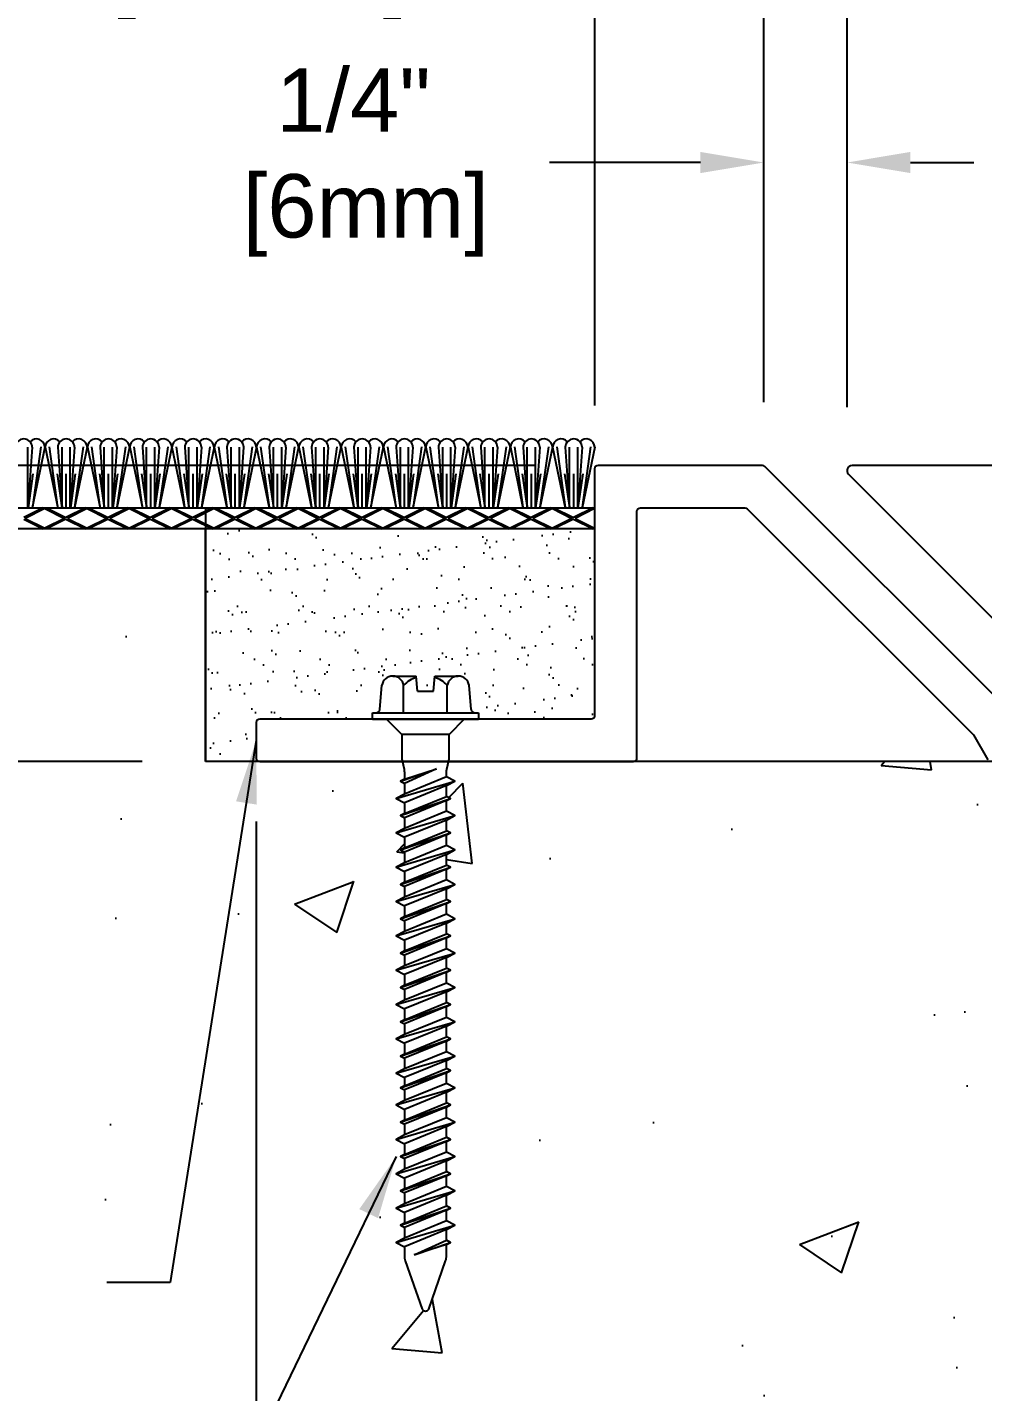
# Model space of a CAD drawing. Header units: inches. Extents: x -4.4 to 49.4, y -1.4 to 9.7.
# Drawn here: x -1.423 to 1.401, y 1.754 to 5.788 of the extents above; entities that cross this region are included whole.
import ezdxf

# ---------------------------------------------------------------- set-up
doc = ezdxf.new("R2010")
doc.units = ezdxf.units.IN
doc.header["$MEASUREMENT"] = 0
for name, color, linetype in [('Anchors', 4, 'Continuous'), ('Conditions', 1, 'Continuous'), ('Dimensions', 3, 'Continuous'), ('Metals', 7, 'Continuous'), ('Text', 2, 'Continuous')]:
    doc.layers.add(name, color=color, linetype=linetype)
doc.styles.add('ARIAL', font='arial.ttf')
doc.dimstyles.new('Arial', dxfattribs={"dimscale": 1.5, "dimtxt": 0.125, "dimasz": 0.125, "dimexe": 0.125, "dimexo": 0.125, "dimgap": 0.125, "dimtad": 0, "dimtih": 1, "dimtoh": 1, "dimdec": 4, "dimzin": 0, "dimdsep": 46, "dimlunit": 4, "dimtxsty": 'ARIAL', "dimcen": 0.125, "dimadec": 0, "dimazin": 0, "dimtfac": 1, "dimtdec": 4, "dimtofl": 0, "dimtmove": 0, "dimatfit": 3, "dimfxl": 0, "dimfrac": 2, "dimtolj": 1, "dimtzin": 0, "dimarcsym": 0})

# ---------------------------------------------------------------- blocks, each defined once
blk = doc.blocks.new('*D11')
at = {"layer": 'Defpoints', "color": 0}
for p in [(0.7542, 6.0911), (0.2542, 4.4823), (0.7542, 4.4923)]:
    blk.add_point(p, dxfattribs=at)
at = {"layer": 'Dimensions', "color": 0, "lineweight": -2}
for p, q in [((0.2542, 4.6698), (0.2542, 6.2786)), ((0.7542, 4.6798), (0.7542, 6.2786)), ((0.0667, 6.0911), (-0.1208, 6.0911)), ((0.9417, 6.0911), (1.1292, 6.0911))]:
    blk.add_line(p, q, dxfattribs=at)
at = {"layer": 'Dimensions', "color": 0}
for points in [[(0.0667, 6.1223), (0.0667, 6.0598), (0.2542, 6.0911)], [(0.9417, 6.1223), (0.9417, 6.0598), (0.7542, 6.0911)]]:
    blk.add_solid(points, dxfattribs=at)
at = {"layer": 'Dimensions', "color": 0, "insert": (-0.7729, 6.0911), "char_height": 0.1875, "attachment_point": 5, "style": 'ARIAL'}
blk.add_mtext('\\A1;1/2"\\P [13mm]', dxfattribs=at)
blk = doc.blocks.new('*D14')
at = {"layer": 'Defpoints', "color": 0}
for p in [(16.8539, 7.9145), (0.2542, 4.4823), (16.8539, 4.4773)]:
    blk.add_point(p, dxfattribs=at)
at = {"layer": 'Dimensions', "color": 0, "lineweight": -2}
for p, q in [((0.2542, 4.6698), (0.2542, 8.102)), ((16.8539, 4.6648), (16.8539, 8.102)), ((0.4417, 7.9145), (7.8816, 7.9145)), ((16.6664, 7.9145), (9.3313, 7.9145))]:
    blk.add_line(p, q, dxfattribs=at)
at = {"layer": 'Dimensions', "color": 0}
for points in [[(0.4417, 7.9457), (0.4417, 7.8832), (0.2542, 7.9145)], [(16.6664, 7.9457), (16.6664, 7.8832), (16.8539, 7.9145)]]:
    blk.add_solid(points, dxfattribs=at)
at = {"layer": 'Dimensions', "color": 0, "insert": (8.6064, 7.9145), "char_height": 0.1875, "attachment_point": 5, "style": 'ARIAL'}
blk.add_mtext('\\A1;1\'-4 5/8"\\P [422mm]', dxfattribs=at)
blk = doc.blocks.new('TH316134')
for p, q in [((-0.0967, 0.1275), (-0.0272, 0.1275)), ((-0.0232, 0.0825), (-0.0272, 0.1275)), ((0.0233, 0.0825), (0.0272, 0.1275)), ((0.0272, 0.1275), (0.0967, 0.1275)), ((-0.1352, 0.029), (-0.129, 0.1001)), ((-0.0645, 0.0188), (-0.0645, 0.1001)), ((-0.0232, 0.0825), (0.0233, 0.0825)), ((0.0645, 0.0188), (0.0645, 0.1001)), ((0.1352, 0.029), (0.129, 0.1001)), ((-0.1568, 0.0188), (0.1568, 0.0188)), ((-0.1568, 0), (-0.1568, 0.0188)), ((-0.1568, 0), (0.1568, 0)), ((-0.1148, 0), (-0.0697, -0.045)), ((0.1148, 0), (0.0698, -0.045)), ((0.1568, 0.0188), (0.1568, 0)), ((-0.0737, -0.1836), (0.0321, -0.1471)), ((0.0321, -0.1471), (-0.0623, -0.1898)), ((-0.0623, -0.1774), (0.0321, -0.1471)), ((-0.0862, -0.2344), (0.0863, -0.1836)), ((0.0623, -0.1707), (-0.0623, -0.2215)), ((0.0623, -0.1965), (-0.0623, -0.2473)), ((-0.0737, -0.2852), (0.0737, -0.2344)), ((-0.0623, -0.279), (0.0623, -0.2282)), ((0.0623, -0.2405), (-0.0623, -0.2913)), ((0.0623, -0.2722), (-0.0623, -0.323)), ((-0.0862, -0.3359), (0.0863, -0.2852)), ((0.0623, -0.2981), (-0.0623, -0.3489)), ((-0.0737, -0.3867), (0.0737, -0.3359)), ((-0.0623, -0.3806), (0.0623, -0.3298)), ((0.0623, -0.3421), (-0.0623, -0.3929)), ((-0.0862, -0.4375), (0.0863, -0.3867)), ((0.0623, -0.3738), (-0.0623, -0.4246)), ((0.0623, -0.3996), (-0.0623, -0.4504)), ((-0.0737, -0.4883), (0.0737, -0.4375)), ((-0.0623, -0.4821), (0.0623, -0.4313)), ((0.0623, -0.4437), (-0.0623, -0.4944)), ((0.0623, -0.4754), (-0.0623, -0.5261)), ((-0.0862, -0.5391), (0.0863, -0.4883)), ((0.0623, -0.5012), (-0.0623, -0.552)), ((-0.0737, -0.5898), (0.0737, -0.5391)), ((-0.0623, -0.5837), (0.0623, -0.5329)), ((0.0623, -0.5452), (-0.0623, -0.596)), ((-0.0862, -0.6406), (0.0863, -0.5898)), ((0.0623, -0.5769), (-0.0623, -0.6277)), ((0.0623, -0.6028), (-0.0623, -0.6535)), ((-0.0737, -0.6914), (0.0737, -0.6406)), ((-0.0623, -0.6852), (0.0623, -0.6345)), ((0.0623, -0.6468), (-0.0623, -0.6976)), ((0.0623, -0.6785), (-0.0623, -0.7293)), ((-0.0862, -0.7422), (0.0863, -0.6914)), ((0.0623, -0.7043), (-0.0623, -0.7551)), ((-0.0737, -0.793), (0.0737, -0.7422)), ((-0.0623, -0.7868), (0.0623, -0.736)), ((0.0623, -0.7484), (-0.0623, -0.7991)), ((-0.0862, -0.8437), (0.0863, -0.793)), ((0.0623, -0.78), (-0.0623, -0.8308)), ((0.0623, -0.8059), (-0.0623, -0.8567)), ((-0.0737, -0.8945), (0.0737, -0.8437)), ((-0.0623, -0.8884), (0.0623, -0.8376)), ((0.0623, -0.8499), (-0.0623, -0.9007)), ((0.0623, -0.8816), (-0.0623, -0.9324)), ((-0.0862, -0.9453), (0.0863, -0.8945)), ((0.0623, -0.9075), (-0.0623, -0.9582)), ((-0.0737, -0.9961), (0.0737, -0.9453)), ((-0.0623, -0.9899), (0.0623, -0.9391)), ((0.0623, -0.9515), (-0.0623, -1.0023)), ((-0.0862, -1.0469), (0.0863, -0.9961)), ((0.0623, -0.9832), (-0.0623, -1.034)), ((-0.0737, -1.0898), (0.0737, -1.0391)), ((0.0623, -1.009), (-0.0623, -1.0598)), ((-0.0623, -1.0837), (0.0623, -1.0329)), ((0.0623, -1.0452), (-0.0623, -1.096)), ((0.0623, -1.0769), (-0.0623, -1.1277)), ((-0.0862, -1.1406), (0.0863, -1.0898)), ((0.0623, -1.1028), (-0.0623, -1.1535)), ((-0.0737, -1.1914), (0.0737, -1.1406)), ((-0.0623, -1.1852), (0.0623, -1.1345)), ((0.0623, -1.1468), (-0.0623, -1.1976)), ((-0.0862, -1.2422), (0.0863, -1.1914)), ((0.0623, -1.1785), (-0.0623, -1.2293)), ((0.0623, -1.2043), (-0.0623, -1.2551)), ((-0.0737, -1.293), (0.0737, -1.2422)), ((-0.0623, -1.2868), (0.0623, -1.236)), ((0.0623, -1.2484), (-0.0623, -1.2991)), ((0.0623, -1.28), (-0.0623, -1.3308)), ((-0.0862, -1.3437), (0.0863, -1.293)), ((0.0623, -1.3059), (-0.0623, -1.3567)), ((-0.0737, -1.3945), (0.0737, -1.3437)), ((-0.0623, -1.3884), (0.0623, -1.3376)), ((0.0623, -1.3499), (-0.0623, -1.4007)), ((-0.0862, -1.4453), (0.0863, -1.3945)), ((0.0623, -1.3816), (-0.0623, -1.4324)), ((0.0623, -1.4075), (-0.0623, -1.4582)), ((-0.0737, -1.4961), (0.0737, -1.4453)), ((-0.0623, -1.4899), (0.0623, -1.4391)), ((0.0623, -1.4515), (-0.0623, -1.5023)), ((0.0623, -1.4832), (-0.0623, -1.534)), ((-0.0862, -1.5469), (0.0863, -1.4961)), ((0.0623, -1.509), (-0.0623, -1.5598)), ((-0.0335, -1.5838), (0.0623, -1.5407)), ((-0.0335, -1.5838), (0.0737, -1.5469)), ((0.0623, -1.553), (-0.0335, -1.5838))]:
    blk.add_line(p, q)
blk.add_lwpolyline([(0.0698, -0.045), (-0.0697, -0.045), (-0.0697, -0.1121, 0.052126), (-0.0687, -0.1217), (-0.0633, -0.1477, -0.052126), (-0.0623, -0.1573), (-0.0623, -0.1774), (-0.0737, -0.1836), (-0.0623, -0.1898), (-0.0623, -0.2215), (-0.0862, -0.2344), (-0.0623, -0.2473), (-0.0623, -0.279), (-0.0737, -0.2852), (-0.0623, -0.2913), (-0.0623, -0.323), (-0.0862, -0.3359), (-0.0623, -0.3489), (-0.0623, -0.3806), (-0.0737, -0.3867), (-0.0623, -0.3929), (-0.0623, -0.4246), (-0.0862, -0.4375), (-0.0623, -0.4504), (-0.0623, -0.4821), (-0.0737, -0.4883), (-0.0623, -0.4944), (-0.0623, -0.5261), (-0.0862, -0.5391), (-0.0623, -0.552), (-0.0623, -0.5837), (-0.0737, -0.5898), (-0.0623, -0.596), (-0.0623, -0.6277), (-0.0862, -0.6406), (-0.0623, -0.6535), (-0.0623, -0.6852), (-0.0737, -0.6914), (-0.0623, -0.6976), (-0.0623, -0.7293), (-0.0862, -0.7422), (-0.0623, -0.7551), (-0.0623, -0.7868), (-0.0737, -0.793), (-0.0623, -0.7991), (-0.0623, -0.8308), (-0.0862, -0.8437), (-0.0623, -0.8567), (-0.0623, -0.8884), (-0.0737, -0.8945), (-0.0623, -0.9007), (-0.0623, -0.9324), (-0.0862, -0.9453), (-0.0623, -0.9582), (-0.0623, -0.9899), (-0.0737, -0.9961), (-0.0623, -1.0023), (-0.0623, -1.034), (-0.0862, -1.0469), (-0.0623, -1.0598), (-0.0623, -1.0837), (-0.0737, -1.0898), (-0.0623, -1.096), (-0.0623, -1.1277), (-0.0862, -1.1406), (-0.0623, -1.1535), (-0.0623, -1.1852), (-0.0737, -1.1914), (-0.0623, -1.1976), (-0.0623, -1.2293), (-0.0862, -1.2422), (-0.0623, -1.2551), (-0.0623, -1.2868), (-0.0737, -1.293), (-0.0623, -1.2991), (-0.0623, -1.3308), (-0.0862, -1.3437), (-0.0623, -1.3567), (-0.0623, -1.3884), (-0.0737, -1.3945), (-0.0623, -1.4007), (-0.0623, -1.4324), (-0.0862, -1.4453), (-0.0623, -1.4582), (-0.0623, -1.4899), (-0.0737, -1.4961), (-0.0623, -1.5023), (-0.0623, -1.534), (-0.0862, -1.5469), (-0.0623, -1.5598), (-0.0623, -1.5857, 0.084437), (-0.0596, -1.601), (-0.0096, -1.7438, 0.648167), (0.0096, -1.7438), (0.0596, -1.601, 0.084437), (0.0623, -1.5857), (0.0623, -1.553), (0.0737, -1.5469), (0.0623, -1.5407), (0.0623, -1.509), (0.0863, -1.4961), (0.0623, -1.4832), (0.0623, -1.4515), (0.0737, -1.4453), (0.0623, -1.4391), (0.0623, -1.4075), (0.0863, -1.3945), (0.0623, -1.3816), (0.0623, -1.3499), (0.0737, -1.3437), (0.0623, -1.3376), (0.0623, -1.3059), (0.0863, -1.293), (0.0623, -1.28), (0.0623, -1.2484), (0.0737, -1.2422), (0.0623, -1.236), (0.0623, -1.2043), (0.0863, -1.1914), (0.0623, -1.1785), (0.0623, -1.1468), (0.0737, -1.1406), (0.0623, -1.1345), (0.0623, -1.1028), (0.0863, -1.0898), (0.0623, -1.0769), (0.0623, -1.0452), (0.0737, -1.0391), (0.0623, -1.0329), (0.0623, -1.009), (0.0863, -0.9961), (0.0623, -0.9832), (0.0623, -0.9515), (0.0737, -0.9453), (0.0623, -0.9391), (0.0623, -0.9075), (0.0863, -0.8945), (0.0623, -0.8816), (0.0623, -0.8499), (0.0737, -0.8437), (0.0623, -0.8376), (0.0623, -0.8059), (0.0863, -0.793), (0.0623, -0.78), (0.0623, -0.7484), (0.0737, -0.7422), (0.0623, -0.736), (0.0623, -0.7043), (0.0863, -0.6914), (0.0623, -0.6785), (0.0623, -0.6468), (0.0737, -0.6406), (0.0623, -0.6345), (0.0623, -0.6028), (0.0863, -0.5898), (0.0623, -0.5769), (0.0623, -0.5452), (0.0737, -0.5391), (0.0623, -0.5329), (0.0623, -0.5012), (0.0863, -0.4883), (0.0623, -0.4754), (0.0623, -0.4437), (0.0737, -0.4375), (0.0623, -0.4313), (0.0623, -0.3996), (0.0863, -0.3867), (0.0623, -0.3738), (0.0623, -0.3421), (0.0737, -0.3359), (0.0623, -0.3298), (0.0623, -0.2981), (0.0863, -0.2852), (0.0623, -0.2722), (0.0623, -0.2405), (0.0737, -0.2344), (0.0623, -0.2282), (0.0623, -0.1965), (0.0863, -0.1836), (0.0623, -0.1707), (0.0623, -0.1573, -0.052126), (0.0633, -0.1477), (0.0687, -0.1217, 0.052126), (0.0698, -0.1121)], format="xyb", close=True)
for centre, radius, start, end in [((-0.0967, 0.0948), 0.0327, 9.285, 170.715), ((0, 0.0379), 0.0896, 107.4215, 136.0407), ((0, 0.0379), 0.0896, 43.9593, 72.5785), ((0.0967, 0.0948), 0.0327, 9.285, 170.715), ((-0.1464, 0.03), 0.0112, 270, 355), ((0.1464, 0.03), 0.0112, 185, 270)]:
    blk.add_arc(centre, radius, start, end)
blk = doc.blocks.new('NB703')
at = {"linetype": 'Continuous', "flags": 128}
blk.add_lwpolyline([(1.6553, 0.1572), (0.9404, 0.8721, 0.198912), (0.9334, 0.875), (0.4475, 0.875, 0.414214), (0.4375, 0.865), (0.4375, 0.135, -0.414214), (0.4275, 0.125), (-0.5525, 0.125, 0.414214), (-0.5625, 0.115), (-0.5625, 0.01, 0.414214), (-0.5525, 0), (0.5525, 0, 0.414214), (0.5625, 0.01), (0.5625, 0.74, -0.414214), (0.5725, 0.75), (0.8816, 0.75, -0.198912), (0.8887, 0.7471), (1.5553, 0.0804, -0.065543), (1.5569, 0.0784), (1.5992, 0.005, 0.267949)], format="xyb", dxfattribs=at)
blk = doc.blocks.new('*D15')
at = {"layer": 'Defpoints', "color": 0}
for p in [(1.0001, 5.388), (0.7542, 4.4923), (1.0001, 4.4773)]:
    blk.add_point(p, dxfattribs=at)
at = {"layer": 'Dimensions', "color": 0, "lineweight": -2}
for p, q in [((0.7542, 4.6798), (0.7542, 5.5755)), ((1.0001, 4.6648), (1.0001, 5.5755)), ((0.5667, 5.388), (0.1205, 5.388)), ((1.1876, 5.388), (1.3751, 5.388))]:
    blk.add_line(p, q, dxfattribs=at)
at = {"layer": 'Dimensions', "color": 0}
for points in [[(0.5667, 5.4193), (0.5667, 5.3568), (0.7542, 5.388)], [(1.1876, 5.4193), (1.1876, 5.3568), (1.0001, 5.388)]]:
    blk.add_solid(points, dxfattribs=at)
at = {"layer": 'Dimensions', "color": 0, "insert": (-0.4587, 5.388), "char_height": 0.1875, "attachment_point": 5, "style": 'ARIAL'}
blk.add_mtext('\\A1;1/4"\\P [6mm]', dxfattribs=at)
blk = doc.blocks.new('*D16')
at = {"layer": 'Defpoints', "color": 0}
for p in [(-0.7458, 3.6273), (6.8539, 0), (6.8539, -0.9653)]:
    blk.add_point(p, dxfattribs=at)
at = {"layer": 'Dimensions', "color": 0, "lineweight": -2}
for p, q in [((-0.7458, 3.4398), (-0.7458, -1.1528)), ((6.8539, -0.1875), (6.8539, -1.1528)), ((-0.5583, -0.9653), (2.3292, -0.9653)), ((6.6664, -0.9653), (3.7789, -0.9653))]:
    blk.add_line(p, q, dxfattribs=at)
at = {"layer": 'Dimensions', "color": 0}
for points in [[(-0.5583, -0.9341), (-0.5583, -0.9966), (-0.7458, -0.9653)], [(6.6664, -0.9341), (6.6664, -0.9966), (6.8539, -0.9653)]]:
    blk.add_solid(points, dxfattribs=at)
at = {"layer": 'Dimensions', "color": 0, "insert": (3.054, -0.9653), "char_height": 0.1875, "attachment_point": 5, "style": 'ARIAL'}
blk.add_mtext('\\A1;7 5/8"\\P [193mm]', dxfattribs=at)
blk = doc.blocks.new('*D17')
at = {"layer": 'Defpoints', "color": 0}
for p in [(1.0001, 6.5116), (1.0001, 4.4773), (1.8539, 4.4773)]:
    blk.add_point(p, dxfattribs=at)
at = {"layer": 'Dimensions', "color": 0, "lineweight": -2}
for p, q in [((1.0001, 4.6648), (1.0001, 6.6991)), ((1.8539, 4.6648), (1.8539, 6.6991)), ((1.1876, 6.5116), (1.6664, 6.5116)), ((1.8539, 6.5116), (2.1938, 6.5116))]:
    blk.add_line(p, q, dxfattribs=at)
at = {"layer": 'Dimensions', "color": 0}
for points in [[(1.1876, 6.5428), (1.1876, 6.4803), (1.0001, 6.5116)], [(1.6664, 6.5428), (1.6664, 6.4803), (1.8539, 6.5116)]]:
    blk.add_solid(points, dxfattribs=at)
at = {"layer": 'Dimensions', "color": 0, "insert": (2.8458, 6.5116), "char_height": 0.1875, "attachment_point": 5, "style": 'ARIAL'}
blk.add_mtext('\\A1;7/8"\\P [22mm]', dxfattribs=at)
blk = doc.blocks.new('*D18')
at = {"layer": 'Defpoints', "color": 0}
for p in [(1.0001, 6.9999), (1.0001, 4.4773), (16.8539, 4.4773)]:
    blk.add_point(p, dxfattribs=at)
at = {"layer": 'Dimensions', "color": 0, "lineweight": -2}
for p, q in [((1.0001, 4.6648), (1.0001, 7.1874)), ((16.8539, 4.6648), (16.8539, 7.1874)), ((1.1876, 6.9999), (8.1631, 6.9999)), ((16.6664, 6.9999), (9.6128, 6.9999))]:
    blk.add_line(p, q, dxfattribs=at)
at = {"layer": 'Dimensions', "color": 0}
for points in [[(1.1876, 7.0311), (1.1876, 6.9686), (1.0001, 6.9999)], [(16.6664, 7.0311), (16.6664, 6.9686), (16.8539, 6.9999)]]:
    blk.add_solid(points, dxfattribs=at)
at = {"layer": 'Dimensions', "color": 0, "insert": (8.8879, 6.9999), "char_height": 0.1875, "attachment_point": 5, "style": 'ARIAL'}
blk.add_mtext('\\A1;1\'-3 7/8"\\P [403mm]', dxfattribs=at)
blk = doc.blocks.new('NBT123')
blk.add_lwpolyline([(-0.985, 0.61, 0.414214), (-1, 0.625), (-1.8238, 0.625, 0.668179), (-1.8344, 0.5994), (-1.1144, -0.1206, 0.198912), (-1.1038, -0.125), (0, -0.125, 0.414214), (0.015, -0.11), (0.015, -0.015, 0.414214), (0, 0), (-0.97, 0, -0.414214), (-0.985, 0.015)], format="xyb", close=True)
blk = doc.blocks.new('*D36')
at = {"layer": 'Defpoints', "color": 0}
for p in [(-3.0661, 4.4923), (0.2642, 4.4923), (-0.8958, 3.6173)]:
    blk.add_point(p, dxfattribs=at)
at = {"layer": 'Dimensions', "color": 0, "lineweight": -2}
for p, q in [((0.0767, 4.4923), (-3.2536, 4.4923)), ((-3.0661, 4.3048), (-3.0661, 3.8048)), ((-1.0833, 3.6173), (-3.2536, 3.6173)), ((-3.0661, 3.6173), (-3.0661, 3.3857)), ((-3.0661, 3.3857), (-3.2536, 3.3857))]:
    blk.add_line(p, q, dxfattribs=at)
at = {"layer": 'Dimensions', "color": 0}
for points in [[(-3.0973, 4.3048), (-3.0348, 4.3048), (-3.0661, 4.4923)], [(-3.0973, 3.8048), (-3.0348, 3.8048), (-3.0661, 3.6173)]]:
    blk.add_solid(points, dxfattribs=at)
at = {"layer": 'Dimensions', "color": 0, "insert": (-3.9056, 3.3857), "char_height": 0.1875, "attachment_point": 5, "style": 'ARIAL'}
blk.add_mtext('\\A1;7/8"\\P [22mm]', dxfattribs=at)
blk = doc.blocks.new('*U35')
for p, q in [((-3, 0.0625), (0, 0.0625)), ((-1.6295, 0.0625), (-1.6875, 0.0335)), ((-1.625, 0.0603), (-1.683, 0.0312)), ((-1.625, 0.0603), (-1.567, 0.0312)), ((-1.6205, 0.0625), (-1.5625, 0.0335)), ((-1.5045, 0.0625), (-1.5625, 0.0335)), ((-1.5, 0.0603), (-1.558, 0.0312)), ((-1.5, 0.0603), (-1.442, 0.0312)), ((-1.4955, 0.0625), (-1.4375, 0.0335)), ((-1.3795, 0.0625), (-1.4375, 0.0335)), ((-1.375, 0.0603), (-1.433, 0.0312)), ((-1.375, 0.0603), (-1.317, 0.0312)), ((-1.3705, 0.0625), (-1.3125, 0.0335)), ((-1.2545, 0.0625), (-1.3125, 0.0335)), ((-1.25, 0.0603), (-1.308, 0.0312)), ((-1.25, 0.0603), (-1.192, 0.0312)), ((-1.2455, 0.0625), (-1.1875, 0.0335)), ((-1.1295, 0.0625), (-1.1875, 0.0335)), ((-1.125, 0.0603), (-1.183, 0.0312)), ((-1.125, 0.0603), (-1.067, 0.0312)), ((-1.1205, 0.0625), (-1.0625, 0.0335)), ((-1.0045, 0.0625), (-1.0625, 0.0335)), ((-1, 0.0603), (-1.058, 0.0312)), ((-1, 0.0603), (-0.942, 0.0312)), ((-0.9955, 0.0625), (-0.9375, 0.0335)), ((-0.8795, 0.0625), (-0.9375, 0.0335)), ((-0.875, 0.0603), (-0.933, 0.0312)), ((-0.875, 0.0603), (-0.817, 0.0312)), ((-0.8705, 0.0625), (-0.8125, 0.0335)), ((-0.7545, 0.0625), (-0.8125, 0.0335)), ((-0.75, 0.0603), (-0.808, 0.0312)), ((-0.75, 0.0603), (-0.692, 0.0312)), ((-0.7455, 0.0625), (-0.6875, 0.0335)), ((-0.6295, 0.0625), (-0.6875, 0.0335)), ((-0.625, 0.0603), (-0.683, 0.0312)), ((-0.625, 0.0603), (-0.567, 0.0312)), ((-0.6205, 0.0625), (-0.5625, 0.0335)), ((-0.5045, 0.0625), (-0.5625, 0.0335)), ((-0.5, 0.0603), (-0.558, 0.0312)), ((-0.5, 0.0603), (-0.442, 0.0312)), ((-0.4955, 0.0625), (-0.4375, 0.0335)), ((-0.3795, 0.0625), (-0.4375, 0.0335)), ((-0.375, 0.0603), (-0.433, 0.0312)), ((-0.375, 0.0603), (-0.317, 0.0312)), ((-0.3705, 0.0625), (-0.3125, 0.0335)), ((-0.2545, 0.0625), (-0.3125, 0.0335)), ((-0.25, 0.0603), (-0.308, 0.0312)), ((-0.25, 0.0603), (-0.192, 0.0312)), ((-0.2455, 0.0625), (-0.1875, 0.0335)), ((-0.1295, 0.0625), (-0.1875, 0.0335)), ((-0.125, 0.0603), (-0.183, 0.0312)), ((-0.125, 0.0603), (-0.067, 0.0312)), ((-0.1205, 0.0625), (-0.0625, 0.0335)), ((-0.0045, 0.0625), (-0.0625, 0.0335)), ((0, 0.0603), (-0.058, 0.0312)), ((0, 0.0625), (0, 0)), ((0, 0), (-3, 0)), ((-1.6875, 0.029), (-1.6295, 0)), ((-1.683, 0.0312), (-1.625, 0.0022)), ((-1.567, 0.0312), (-1.625, 0.0022)), ((-1.5625, 0.029), (-1.6205, 0)), ((-1.5625, 0.029), (-1.5045, 0)), ((-1.558, 0.0312), (-1.5, 0.0022)), ((-1.442, 0.0312), (-1.5, 0.0022)), ((-1.4375, 0.029), (-1.4955, 0)), ((-1.4375, 0.029), (-1.3795, 0)), ((-1.433, 0.0312), (-1.375, 0.0022)), ((-1.317, 0.0312), (-1.375, 0.0022)), ((-1.3125, 0.029), (-1.3705, 0)), ((-1.3125, 0.029), (-1.2545, 0)), ((-1.308, 0.0312), (-1.25, 0.0022)), ((-1.192, 0.0312), (-1.25, 0.0022)), ((-1.1875, 0.029), (-1.2455, 0)), ((-1.1875, 0.029), (-1.1295, 0)), ((-1.183, 0.0312), (-1.125, 0.0022)), ((-1.067, 0.0312), (-1.125, 0.0022)), ((-1.0625, 0.029), (-1.1205, 0)), ((-1.0625, 0.029), (-1.0045, 0)), ((-1.058, 0.0312), (-1, 0.0022)), ((-0.942, 0.0312), (-1, 0.0022)), ((-0.9375, 0.029), (-0.9955, 0)), ((-0.9375, 0.029), (-0.8795, 0)), ((-0.933, 0.0312), (-0.875, 0.0022)), ((-0.817, 0.0312), (-0.875, 0.0022)), ((-0.8125, 0.029), (-0.8705, 0)), ((-0.8125, 0.029), (-0.7545, 0)), ((-0.808, 0.0312), (-0.75, 0.0022)), ((-0.692, 0.0312), (-0.75, 0.0022)), ((-0.6875, 0.029), (-0.7455, 0)), ((-0.6875, 0.029), (-0.6295, 0)), ((-0.683, 0.0312), (-0.625, 0.0022)), ((-0.567, 0.0312), (-0.625, 0.0022)), ((-0.5625, 0.029), (-0.6205, 0)), ((-0.5625, 0.029), (-0.5045, 0)), ((-0.558, 0.0312), (-0.5, 0.0022)), ((-0.442, 0.0312), (-0.5, 0.0022)), ((-0.4375, 0.029), (-0.4955, 0)), ((-0.4375, 0.029), (-0.3795, 0)), ((-0.433, 0.0312), (-0.375, 0.0022)), ((-0.317, 0.0312), (-0.375, 0.0022)), ((-0.3125, 0.029), (-0.3705, 0)), ((-0.3125, 0.029), (-0.2545, 0)), ((-0.308, 0.0312), (-0.25, 0.0022)), ((-0.192, 0.0312), (-0.25, 0.0022)), ((-0.1875, 0.029), (-0.2455, 0)), ((-0.1875, 0.029), (-0.1295, 0)), ((-0.183, 0.0312), (-0.125, 0.0022)), ((-0.067, 0.0312), (-0.125, 0.0022)), ((-0.0625, 0.029), (-0.1205, 0)), ((-0.0625, 0.029), (-0.0045, 0)), ((-0.058, 0.0312), (0, 0.0022))]:
    blk.add_line(p, q)
for points in [[(-1.6369, 0.243), (-1.6619, 0.0642)], [(-1.6122, 0.243), (-1.5872, 0.0642)], [(-1.5119, 0.243), (-1.5369, 0.0642)], [(-1.4872, 0.243), (-1.4622, 0.0642)], [(-1.3869, 0.243), (-1.4119, 0.0642)], [(-1.3622, 0.243), (-1.3372, 0.0642)], [(-1.2619, 0.243), (-1.2869, 0.0642)], [(-1.2372, 0.243), (-1.2122, 0.0642)], [(-1.1369, 0.243), (-1.1619, 0.0642)], [(-1.1122, 0.243), (-1.0872, 0.0642)], [(-1.0119, 0.243), (-1.0369, 0.0642)], [(-0.9872, 0.243), (-0.9622, 0.0642)], [(-0.8869, 0.243), (-0.9119, 0.0642)], [(-0.8622, 0.243), (-0.8372, 0.0642)], [(-0.7619, 0.243), (-0.7869, 0.0642)], [(-0.7372, 0.243), (-0.7122, 0.0642)], [(-0.6369, 0.243), (-0.6619, 0.0642)], [(-0.6122, 0.243), (-0.5872, 0.0642)], [(-0.5119, 0.243), (-0.5369, 0.0642)], [(-0.4872, 0.243), (-0.4622, 0.0642)], [(-0.3869, 0.243), (-0.4119, 0.0642)], [(-0.3622, 0.243), (-0.3372, 0.0642)], [(-0.2619, 0.243), (-0.2869, 0.0642)], [(-0.2372, 0.243), (-0.2122, 0.0642)], [(-0.1369, 0.243), (-0.1619, 0.0642)], [(-0.1122, 0.243), (-0.0872, 0.0642)], [(-0.0119, 0.243), (-0.0369, 0.0642)], [(-1.6624, 0.2412), (-1.6749, 0.0625)], [(-1.6749, 0.0625), (-1.6749, 0.2412)], [(-1.6249, 0.2412), (-1.6623, 0.0625)], [(-1.6242, 0.2412), (-1.5868, 0.0625)], [(-1.5867, 0.2412), (-1.5742, 0.0625)], [(-1.5742, 0.0625), (-1.5742, 0.2412)], [(-1.5374, 0.2412), (-1.5499, 0.0625)], [(-1.5499, 0.0625), (-1.5499, 0.2412)], [(-1.4999, 0.2412), (-1.5373, 0.0625)], [(-1.4992, 0.2412), (-1.4618, 0.0625)], [(-1.4617, 0.2412), (-1.4492, 0.0625)], [(-1.4492, 0.0625), (-1.4492, 0.2412)], [(-1.4124, 0.2412), (-1.4249, 0.0625)], [(-1.4249, 0.0625), (-1.4249, 0.2412)], [(-1.3749, 0.2412), (-1.4123, 0.0625)], [(-1.3742, 0.2412), (-1.3368, 0.0625)], [(-1.3367, 0.2412), (-1.3242, 0.0625)], [(-1.3242, 0.0625), (-1.3242, 0.2412)], [(-1.2874, 0.2412), (-1.2999, 0.0625)], [(-1.2999, 0.0625), (-1.2999, 0.2412)], [(-1.2499, 0.2412), (-1.2873, 0.0625)], [(-1.2492, 0.2412), (-1.2118, 0.0625)], [(-1.2117, 0.2412), (-1.1992, 0.0625)], [(-1.1992, 0.0625), (-1.1992, 0.2412)], [(-1.1624, 0.2412), (-1.1749, 0.0625)], [(-1.1749, 0.0625), (-1.1749, 0.2412)], [(-1.1249, 0.2412), (-1.1623, 0.0625)], [(-1.1242, 0.2412), (-1.0868, 0.0625)], [(-1.0867, 0.2412), (-1.0742, 0.0625)], [(-1.0742, 0.0625), (-1.0742, 0.2412)], [(-1.0374, 0.2412), (-1.0499, 0.0625)], [(-1.0499, 0.0625), (-1.0499, 0.2412)], [(-0.9999, 0.2412), (-1.0373, 0.0625)], [(-0.9992, 0.2412), (-0.9618, 0.0625)], [(-0.9617, 0.2412), (-0.9492, 0.0625)], [(-0.9492, 0.0625), (-0.9492, 0.2412)], [(-0.9124, 0.2412), (-0.9249, 0.0625)], [(-0.9249, 0.0625), (-0.9249, 0.2412)], [(-0.8749, 0.2412), (-0.9123, 0.0625)], [(-0.8742, 0.2412), (-0.8368, 0.0625)], [(-0.8367, 0.2412), (-0.8242, 0.0625)], [(-0.8242, 0.0625), (-0.8242, 0.2412)], [(-0.7874, 0.2412), (-0.7999, 0.0625)], [(-0.7999, 0.0625), (-0.7999, 0.2412)], [(-0.7499, 0.2412), (-0.7873, 0.0625)], [(-0.7492, 0.2412), (-0.7118, 0.0625)], [(-0.7117, 0.2412), (-0.6992, 0.0625)], [(-0.6992, 0.0625), (-0.6992, 0.2412)], [(-0.6624, 0.2412), (-0.6749, 0.0625)], [(-0.6749, 0.0625), (-0.6749, 0.2412)], [(-0.6249, 0.2412), (-0.6623, 0.0625)], [(-0.6242, 0.2412), (-0.5868, 0.0625)], [(-0.5867, 0.2412), (-0.5742, 0.0625)], [(-0.5742, 0.0625), (-0.5742, 0.2412)], [(-0.5374, 0.2412), (-0.5499, 0.0625)], [(-0.5499, 0.0625), (-0.5499, 0.2412)], [(-0.4999, 0.2412), (-0.5373, 0.0625)], [(-0.4992, 0.2412), (-0.4618, 0.0625)], [(-0.4617, 0.2412), (-0.4492, 0.0625)], [(-0.4492, 0.0625), (-0.4492, 0.2412)], [(-0.4124, 0.2412), (-0.4249, 0.0625)], [(-0.4249, 0.0625), (-0.4249, 0.2412)], [(-0.3749, 0.2412), (-0.4123, 0.0625)], [(-0.3742, 0.2412), (-0.3368, 0.0625)], [(-0.3367, 0.2412), (-0.3242, 0.0625)], [(-0.3242, 0.0625), (-0.3242, 0.2412)], [(-0.2874, 0.2412), (-0.2999, 0.0625)], [(-0.2999, 0.0625), (-0.2999, 0.2412)], [(-0.2499, 0.2412), (-0.2873, 0.0625)], [(-0.2492, 0.2412), (-0.2118, 0.0625)], [(-0.2117, 0.2412), (-0.1992, 0.0625)], [(-0.1992, 0.0625), (-0.1992, 0.2412)], [(-0.1624, 0.2412), (-0.1749, 0.0625)], [(-0.1749, 0.0625), (-0.1749, 0.2412)], [(-0.1249, 0.2412), (-0.1623, 0.0625)], [(-0.1242, 0.2412), (-0.0868, 0.0625)], [(-0.0867, 0.2412), (-0.0742, 0.0625)], [(-0.0742, 0.0625), (-0.0742, 0.2412)], [(-0.0374, 0.2412), (-0.0499, 0.0625)], [(-0.0499, 0.0625), (-0.0499, 0.2412)], [(0.0001, 0.2412), (-0.0373, 0.0625)], [(-1.6602, 0.1625), (-1.6745, 0.0625)], [(-1.5889, 0.1625), (-1.5746, 0.0625)], [(-1.562, 0.0625), (-1.562, 0.1625)], [(-1.5352, 0.1625), (-1.5495, 0.0625)], [(-1.4639, 0.1625), (-1.4496, 0.0625)], [(-1.437, 0.0625), (-1.437, 0.1625)], [(-1.4102, 0.1625), (-1.4245, 0.0625)], [(-1.3389, 0.1625), (-1.3246, 0.0625)], [(-1.312, 0.0625), (-1.312, 0.1625)], [(-1.2852, 0.1625), (-1.2995, 0.0625)], [(-1.2139, 0.1625), (-1.1996, 0.0625)], [(-1.187, 0.0625), (-1.187, 0.1625)], [(-1.1602, 0.1625), (-1.1745, 0.0625)], [(-1.0889, 0.1625), (-1.0746, 0.0625)], [(-1.062, 0.0625), (-1.062, 0.1625)], [(-1.0352, 0.1625), (-1.0495, 0.0625)], [(-0.9639, 0.1625), (-0.9496, 0.0625)], [(-0.937, 0.0625), (-0.937, 0.1625)], [(-0.9102, 0.1625), (-0.9245, 0.0625)], [(-0.8389, 0.1625), (-0.8246, 0.0625)], [(-0.812, 0.0625), (-0.812, 0.1625)], [(-0.7852, 0.1625), (-0.7995, 0.0625)], [(-0.7139, 0.1625), (-0.6996, 0.0625)], [(-0.687, 0.0625), (-0.687, 0.1625)], [(-0.6602, 0.1625), (-0.6745, 0.0625)], [(-0.5889, 0.1625), (-0.5746, 0.0625)], [(-0.562, 0.0625), (-0.562, 0.1625)], [(-0.5352, 0.1625), (-0.5495, 0.0625)], [(-0.4639, 0.1625), (-0.4496, 0.0625)], [(-0.437, 0.0625), (-0.437, 0.1625)], [(-0.4102, 0.1625), (-0.4245, 0.0625)], [(-0.3389, 0.1625), (-0.3246, 0.0625)], [(-0.312, 0.0625), (-0.312, 0.1625)], [(-0.2852, 0.1625), (-0.2995, 0.0625)], [(-0.2139, 0.1625), (-0.1996, 0.0625)], [(-0.187, 0.0625), (-0.187, 0.1625)], [(-0.1602, 0.1625), (-0.1745, 0.0625)], [(-0.0889, 0.1625), (-0.0746, 0.0625)], [(-0.062, 0.0625), (-0.062, 0.1625)], [(-0.0352, 0.1625), (-0.0495, 0.0625)]]:
    blk.add_lwpolyline(points)
for centre, radius, start, end in [((-1.687, 0.2412), 0.0247, 0, 180), ((-1.6499, 0.2412), 0.025, 0, 138.789), ((-1.5992, 0.2412), 0.025, 41.211, 180), ((-1.562, 0.2412), 0.0247, 0, 180), ((-1.5249, 0.2412), 0.025, 0, 138.789), ((-1.4742, 0.2412), 0.025, 41.211, 180), ((-1.437, 0.2412), 0.0247, 0, 180), ((-1.3999, 0.2412), 0.025, 0, 138.789), ((-1.3492, 0.2412), 0.025, 41.211, 180), ((-1.312, 0.2412), 0.0247, 0, 180), ((-1.2749, 0.2412), 0.025, 0, 138.789), ((-1.2242, 0.2412), 0.025, 41.211, 180), ((-1.187, 0.2412), 0.0247, 0, 180), ((-1.1499, 0.2412), 0.025, 0, 138.789), ((-1.0992, 0.2412), 0.025, 41.211, 180), ((-1.062, 0.2412), 0.0247, 0, 180), ((-1.0249, 0.2412), 0.025, 0, 138.789), ((-0.9742, 0.2412), 0.025, 41.211, 180), ((-0.937, 0.2412), 0.0247, 0, 180), ((-0.8999, 0.2412), 0.025, 0, 138.789), ((-0.8492, 0.2412), 0.025, 41.211, 180), ((-0.812, 0.2412), 0.0247, 0, 180), ((-0.7749, 0.2412), 0.025, 0, 138.789), ((-0.7242, 0.2412), 0.025, 41.211, 180), ((-0.687, 0.2412), 0.0247, 0, 180), ((-0.6499, 0.2412), 0.025, 0, 138.789), ((-0.5992, 0.2412), 0.025, 41.211, 180), ((-0.562, 0.2412), 0.0247, 0, 180), ((-0.5249, 0.2412), 0.025, 0, 138.789), ((-0.4742, 0.2412), 0.025, 41.211, 180), ((-0.437, 0.2412), 0.0247, 0, 180), ((-0.3999, 0.2412), 0.025, 0, 138.789), ((-0.3492, 0.2412), 0.025, 41.211, 180), ((-0.312, 0.2412), 0.0247, 0, 180), ((-0.2749, 0.2412), 0.025, 0, 138.789), ((-0.2242, 0.2412), 0.025, 41.211, 180), ((-0.187, 0.2412), 0.0247, 0, 180), ((-0.1499, 0.2412), 0.025, 0, 138.789), ((-0.0992, 0.2412), 0.025, 41.211, 180), ((-0.062, 0.2412), 0.0247, 0, 180), ((-0.0249, 0.2412), 0.025, 0, 138.789)]:
    blk.add_arc(centre, radius, start, end)
blk = doc.blocks.new('*D37')
at = {"layer": 'Defpoints', "color": 0}
for p in [(-0.8958, 4.3048), (-2.3355, 3.6173), (-0.8958, 3.6173)]:
    blk.add_point(p, dxfattribs=at)
at = {"layer": 'Dimensions', "color": 0, "lineweight": -2}
for p, q in [((-2.3355, 4.4923), (-2.3355, 4.6798)), ((-1.0833, 4.3048), (-2.523, 4.3048)), ((-1.0833, 3.6173), (-2.523, 3.6173)), ((-2.3355, 3.4298), (-2.3355, 2.6755)), ((-2.3355, 2.6755), (-2.523, 2.6755))]:
    blk.add_line(p, q, dxfattribs=at)
at = {"layer": 'Dimensions', "color": 0}
for points in [[(-2.3667, 4.4923), (-2.3042, 4.4923), (-2.3355, 4.3048)], [(-2.3667, 3.4298), (-2.3042, 3.4298), (-2.3355, 3.6173)]]:
    blk.add_solid(points, dxfattribs=at)
at = {"layer": 'Dimensions', "color": 0, "insert": (-3.175, 2.6755), "char_height": 0.1875, "attachment_point": 5, "style": 'ARIAL'}
blk.add_mtext('\\A1;11/16"\\P [17mm]', dxfattribs=at)

msp = doc.modelspace()

# ---------------------------------------------------------------- hatches: boundary and pattern name
at = {"layer": 'Conditions'}
h = msp.add_hatch(dxfattribs=at)
h.set_pattern_fill('AR-CONC', color=256, scale=0.25, style=0)
h.paths.add_polyline_path([(6.85386, 3.60733, 0.4142136), (6.84387, 3.61733), (6.10223, 3.61733), (6.08708, 3.60133), (6.08708, 3.52937), (6.08059, 3.49865, 0.1329555), (6.08195, 3.47439), (6.10358, 3.46273), (6.07958, 3.44981), (6.07958, 3.41812), (6.09103, 3.41195), (6.07958, 3.40579), (6.07958, 3.3741), (6.10358, 3.36117), (6.07958, 3.34825), (6.07958, 3.31655), (6.09103, 3.31039), (6.07958, 3.30423), (6.07958, 3.27253), (6.10358, 3.25961), (6.07958, 3.24669), (6.07958, 3.21499), (6.09103, 3.20883), (6.07958, 3.20267), (6.07958, 3.17097), (6.10358, 3.15805), (6.07958, 3.14512), (6.07958, 3.11343), (6.09103, 3.10727), (6.07958, 3.1011), (6.07958, 3.06941), (6.10358, 3.05648), (6.07958, 3.04356), (6.07958, 3.01187), (6.09103, 3.0057), (6.07958, 2.99954), (6.07958, 2.96785), (6.10358, 2.95492), (6.07958, 2.942), (6.07958, 2.9103), (6.09103, 2.90414), (6.07958, 2.89798), (6.07958, 2.86628), (6.10358, 2.85336), (6.07958, 2.84044), (6.07958, 2.80874), (6.09103, 2.80258), (6.07958, 2.79642), (6.07958, 2.76472), (6.10358, 2.7518), (6.07958, 2.73887), (6.07958, 2.70718), (6.09103, 2.70102), (6.07958, 2.69485), (6.07958, 2.66316), (6.10358, 2.65023), (6.07958, 2.63731), (6.07958, 2.5993), (6.09103, 2.59314), (6.07958, 2.58697), (6.07958, 2.55528), (6.10358, 2.54235), (6.07958, 2.52943), (6.07958, 2.48917), (6.09103, 2.48301), (6.07958, 2.47684), (6.07958, 2.44515), (6.10358, 2.43223), (6.07958, 2.4193), (6.07958, 2.38354), (6.09103, 2.37738), (6.07958, 2.37121), (6.07958, 2.33952), (6.10358, 2.32659), (6.07958, 2.31367), (6.07958, 2.28128), (6.09103, 2.27511), (6.07958, 2.26895), (6.07958, 2.23726), (6.10358, 2.22433), (6.07958, 2.21141), (6.07958, 2.17902), (6.09103, 2.17285), (6.07958, 2.16669), (6.07958, 2.135), (6.10358, 2.12207), (6.07958, 2.10915), (6.07958, 2.07745), (6.09103, 2.07129), (6.07958, 2.06513), (6.07958, 2.0537), (6.02756, 1.90519, -0.709275), (6.00769, 1.90352), (5.95307, 2.05945), (5.93108, 2.07129), (5.95519, 2.08427), (5.95519, 2.11586), (5.94364, 2.12207), (5.95519, 2.12829), (5.95518, 2.16058), (5.93108, 2.17355), (5.95518, 2.18653), (5.95518, 2.21812), (5.94364, 2.22433), (5.95518, 2.23054), (5.95518, 2.26284), (5.93108, 2.27581), (5.95517, 2.28879), (5.95517, 2.32039), (5.94364, 2.32659), (5.95517, 2.3328), (5.95517, 2.36848), (5.93108, 2.38145), (5.95517, 2.39441), (5.95516, 2.42603), (5.94364, 2.43223), (5.95516, 2.43843), (5.95516, 2.47861), (5.93108, 2.49157), (5.95516, 2.50454), (5.95516, 2.53616), (5.94364, 2.54235), (5.95515, 2.54855), (5.95515, 2.5865), (5.93108, 2.59945), (5.95515, 2.61241), (5.95515, 2.64404), (5.94364, 2.65023), (5.95515, 2.65643), (5.95514, 2.68806), (5.93108, 2.70102), (5.95514, 2.71397), (5.95514, 2.74561), (5.94364, 2.7518), (5.95514, 2.75799), (5.95514, 2.78963), (5.93108, 2.80258), (5.95513, 2.81553), (5.95513, 2.84718), (5.94364, 2.85336), (5.95513, 2.85954), (5.95513, 2.8912), (5.93108, 2.90414), (5.95513, 2.91709), (5.95512, 2.94874), (5.94364, 2.95492), (5.95512, 2.9611), (5.95512, 2.99276), (5.93108, 3.0057), (5.95512, 3.01865), (5.95512, 3.05031), (5.94364, 3.05648), (5.95511, 3.06266), (5.95511, 3.09433), (5.93108, 3.10727), (5.95511, 3.1202), (5.95511, 3.15188), (5.94364, 3.15805), (5.95511, 3.16422), (5.9551, 3.1959), (5.93108, 3.20883), (5.9551, 3.22176), (5.9551, 3.25344), (5.94364, 3.25961), (5.9551, 3.26578), (5.9551, 3.29746), (5.93108, 3.31039), (5.95509, 3.32332), (5.95509, 3.35501), (5.94364, 3.36117), (5.95509, 3.36734), (5.95509, 3.39903), (5.93108, 3.41195), (5.95509, 3.42488), (5.95508, 3.45657), (5.94364, 3.46273), (5.94865, 3.46543, 0.2730506), (5.95297, 3.5125, -0.0696153), (5.94859, 3.52462), (5.95508, 3.49389), (5.95508, 3.4689), (6.04942, 3.49918), (5.95508, 3.45657), (5.95509, 3.42488), (6.07958, 3.47566), (6.07958, 3.49389), (6.08608, 3.52462, 0.0521265), (6.08708, 3.53423), (6.08708, 3.60133), (5.94758, 3.60133), (5.94758, 3.53423, 0.128787), (5.94969, 3.51076, -0.0696153), (5.95408, 3.49865), (5.94758, 3.52937), (5.94758, 3.60133), (5.93244, 3.61733), (2.1266, 3.61733), (2.11145, 3.60133), (2.11145, 3.52937), (2.10496, 3.49865, 0.1329555), (2.10632, 3.47439), (2.12795, 3.46273), (2.10395, 3.44981), (2.10395, 3.41812), (2.1154, 3.41195), (2.10395, 3.40579), (2.10395, 3.3741), (2.12795, 3.36117), (2.10395, 3.34825), (2.10395, 3.31655), (2.1154, 3.31039), (2.10395, 3.30423), (2.10395, 3.27253), (2.12795, 3.25961), (2.10395, 3.24669), (2.10395, 3.21499), (2.1154, 3.20883), (2.10395, 3.20267), (2.10395, 3.17097), (2.12795, 3.15805), (2.10395, 3.14512), (2.10395, 3.11343), (2.1154, 3.10727), (2.10395, 3.1011), (2.10395, 3.06941), (2.12795, 3.05648), (2.10395, 3.04356), (2.10395, 3.01187), (2.1154, 3.0057), (2.10395, 2.99954), (2.10395, 2.96785), (2.12795, 2.95492), (2.10395, 2.942), (2.10395, 2.9103), (2.1154, 2.90414), (2.10395, 2.89798), (2.10395, 2.86628), (2.12795, 2.85336), (2.10395, 2.84044), (2.10395, 2.80874), (2.1154, 2.80258), (2.10395, 2.79642), (2.10395, 2.76472), (2.12795, 2.7518), (2.10395, 2.73887), (2.10395, 2.70718), (2.1154, 2.70102), (2.10395, 2.69485), (2.10395, 2.66316), (2.12795, 2.65023), (2.10395, 2.63731), (2.10395, 2.5993), (2.1154, 2.59314), (2.10395, 2.58697), (2.10395, 2.55528), (2.12795, 2.54235), (2.10395, 2.52943), (2.10395, 2.48917), (2.1154, 2.48301), (2.10395, 2.47684), (2.10395, 2.44515), (2.12795, 2.43223), (2.10395, 2.4193), (2.10395, 2.38354), (2.1154, 2.37738), (2.10395, 2.37121), (2.10395, 2.33952), (2.12795, 2.32659), (2.10395, 2.31367), (2.10395, 2.28128), (2.1154, 2.27511), (2.10395, 2.26895), (2.10395, 2.23726), (2.12795, 2.22433), (2.10395, 2.21141), (2.10395, 2.17902), (2.1154, 2.17285), (2.10395, 2.16669), (2.10395, 2.135), (2.12795, 2.12207), (2.10395, 2.10915), (2.10395, 2.07745), (2.1154, 2.07129), (2.10395, 2.06513), (2.10395, 2.0537), (2.05193, 1.90519, -0.709275), (2.03206, 1.90352), (1.97744, 2.05945), (1.95545, 2.07129), (1.97956, 2.08427), (1.97956, 2.11586), (1.96801, 2.12207), (1.97956, 2.12829), (1.97956, 2.16058), (1.95545, 2.17355), (1.97956, 2.18653), (1.97955, 2.21812), (1.96801, 2.22433), (1.97955, 2.23054), (1.97955, 2.26284), (1.95545, 2.27581), (1.97955, 2.28879), (1.97954, 2.32039), (1.96801, 2.32659), (1.97954, 2.3328), (1.97954, 2.36848), (1.95545, 2.38145), (1.97954, 2.39441), (1.97954, 2.42603), (1.96801, 2.43223), (1.97954, 2.43843), (1.97953, 2.47861), (1.95545, 2.49157), (1.97953, 2.50454), (1.97953, 2.53616), (1.96801, 2.54235), (1.97953, 2.54855), (1.97952, 2.5865), (1.95545, 2.59945), (1.97952, 2.61241), (1.97952, 2.64404), (1.96801, 2.65023), (1.97952, 2.65643), (1.97952, 2.68806), (1.95545, 2.70102), (1.97951, 2.71397), (1.97951, 2.74561), (1.96801, 2.7518), (1.97951, 2.75799), (1.97951, 2.78963), (1.95545, 2.80258), (1.97951, 2.81553), (1.9795, 2.84718), (1.96801, 2.85336), (1.9795, 2.85954), (1.9795, 2.8912), (1.95545, 2.90414), (1.9795, 2.91709), (1.9795, 2.94874), (1.96801, 2.95492), (1.9795, 2.9611), (1.97949, 2.99276), (1.95545, 3.0057), (1.97949, 3.01865), (1.97949, 3.05031), (1.96801, 3.05648), (1.97949, 3.06266), (1.97948, 3.09433), (1.95545, 3.10727), (1.97948, 3.1202), (1.97948, 3.15188), (1.96801, 3.15805), (1.97948, 3.16422), (1.97948, 3.1959), (1.95545, 3.20883), (1.97948, 3.22176), (1.97947, 3.25344), (1.96801, 3.25961), (1.97947, 3.26578), (1.97947, 3.29746), (1.95545, 3.31039), (1.97947, 3.32332), (1.97946, 3.35501), (1.96801, 3.36117), (1.97946, 3.36734), (1.97946, 3.39903), (1.95545, 3.41195), (1.97946, 3.42488), (1.97946, 3.45657), (1.96801, 3.46273), (1.97302, 3.46543, 0.2730506), (1.97735, 3.5125, -0.0696153), (1.97296, 3.52462), (1.97945, 3.49389), (1.97946, 3.4689), (2.0738, 3.49918), (1.97946, 3.45657), (1.97946, 3.42488), (2.10395, 3.47566), (2.10395, 3.49389), (2.11045, 3.52462, 0.0521265), (2.11145, 3.53423), (2.11145, 3.60133), (1.97195, 3.60133), (1.97195, 3.53423, 0.128787), (1.97406, 3.51076, -0.0696153), (1.97845, 3.49865), (1.97195, 3.52937), (1.97195, 3.60133), (1.95681, 3.61733), (-0.17053, 3.61733, 0.2789782), (-0.18121, 3.57039), (-0.15958, 3.55873), (-0.18358, 3.54581), (-0.18358, 3.51412), (-0.17213, 3.50795), (-0.18358, 3.50179), (-0.18358, 3.4701), (-0.15958, 3.45717), (-0.18358, 3.44425), (-0.18358, 3.41255), (-0.17213, 3.40639), (-0.18358, 3.40023), (-0.18358, 3.36853), (-0.15958, 3.35561), (-0.18358, 3.34269), (-0.18358, 3.31099), (-0.17213, 3.30483), (-0.18358, 3.29867), (-0.18358, 3.26697), (-0.15958, 3.25405), (-0.18358, 3.24112), (-0.18358, 3.20943), (-0.17213, 3.20327), (-0.18358, 3.1971), (-0.18358, 3.16541), (-0.15958, 3.15248), (-0.18358, 3.13956), (-0.18358, 3.10787), (-0.17213, 3.1017), (-0.18358, 3.09554), (-0.18358, 3.06385), (-0.15958, 3.05092), (-0.18358, 3.038), (-0.18358, 3.0063), (-0.17213, 3.00014), (-0.18358, 2.99398), (-0.18358, 2.96228), (-0.15958, 2.94936), (-0.18358, 2.93644), (-0.18358, 2.90474), (-0.17213, 2.89858), (-0.18358, 2.89242), (-0.18358, 2.86072), (-0.15958, 2.8478), (-0.18358, 2.83487), (-0.18358, 2.80318), (-0.17213, 2.79702), (-0.18358, 2.79085), (-0.18358, 2.75916), (-0.15958, 2.74623), (-0.18358, 2.73331), (-0.18358, 2.70943), (-0.17213, 2.70327), (-0.18358, 2.6971), (-0.18358, 2.66541), (-0.15958, 2.65248), (-0.18358, 2.63956), (-0.18358, 2.60787), (-0.17213, 2.6017), (-0.18358, 2.59554), (-0.18358, 2.56385), (-0.15958, 2.55092), (-0.18358, 2.538), (-0.18358, 2.5063), (-0.17213, 2.50014), (-0.18358, 2.49398), (-0.18358, 2.46228), (-0.15958, 2.44936), (-0.18358, 2.43644), (-0.18358, 2.40474), (-0.17213, 2.39858), (-0.18358, 2.39242), (-0.18358, 2.36072), (-0.15958, 2.3478), (-0.18358, 2.33487), (-0.18358, 2.30318), (-0.17213, 2.29702), (-0.18358, 2.29085), (-0.18358, 2.25916), (-0.15958, 2.24623), (-0.18358, 2.23331), (-0.18358, 2.20162), (-0.17213, 2.19545), (-0.18358, 2.18929), (-0.18358, 2.14876), (-0.2356, 2.00024, -0.709275), (-0.25547, 1.99858), (-0.30808, 2.14876), (-0.30808, 2.18253), (-0.33208, 2.19545), (-0.30808, 2.20838), (-0.30808, 2.24007), (-0.31952, 2.24623), (-0.30808, 2.2524), (-0.30808, 2.28409), (-0.33208, 2.29702), (-0.30808, 2.30994), (-0.30808, 2.34163), (-0.31952, 2.3478), (-0.30808, 2.35396), (-0.30808, 2.38565), (-0.33208, 2.39858), (-0.30808, 2.4115), (-0.30808, 2.4432), (-0.31952, 2.44936), (-0.30808, 2.45552), (-0.30808, 2.48722), (-0.33208, 2.50014), (-0.30808, 2.51307), (-0.30808, 2.54476), (-0.31952, 2.55092), (-0.30808, 2.55709), (-0.30808, 2.58878), (-0.33208, 2.6017), (-0.30808, 2.61463), (-0.30808, 2.64632), (-0.31952, 2.65248), (-0.30808, 2.65865), (-0.30808, 2.68253), (-0.33208, 2.69545), (-0.30808, 2.70838), (-0.30808, 2.74007), (-0.31952, 2.74623), (-0.30808, 2.7524), (-0.30808, 2.78409), (-0.33208, 2.79702), (-0.30808, 2.80994), (-0.30808, 2.84163), (-0.31952, 2.8478), (-0.30808, 2.85396), (-0.30808, 2.88565), (-0.33208, 2.89858), (-0.30808, 2.9115), (-0.30808, 2.9432), (-0.31952, 2.94936), (-0.30808, 2.95552), (-0.30808, 2.98722), (-0.33208, 3.00014), (-0.30808, 3.01307), (-0.30808, 3.04476), (-0.31952, 3.05092), (-0.30808, 3.05709), (-0.30808, 3.08878), (-0.33208, 3.1017), (-0.30808, 3.11463), (-0.30808, 3.14632), (-0.31952, 3.15248), (-0.30808, 3.15865), (-0.30808, 3.19034), (-0.33208, 3.20327), (-0.30808, 3.21619), (-0.30808, 3.24788), (-0.31952, 3.25405), (-0.30808, 3.26021), (-0.30808, 3.2919), (-0.33208, 3.30483), (-0.30808, 3.31775), (-0.30808, 3.34945), (-0.31952, 3.35561), (-0.30808, 3.36177), (-0.30808, 3.39347), (-0.33208, 3.40639), (-0.30808, 3.41932), (-0.30808, 3.45101), (-0.31952, 3.45717), (-0.30808, 3.46334), (-0.30808, 3.49503), (-0.33208, 3.50795), (-0.30808, 3.52088), (-0.30808, 3.55257), (-0.31952, 3.55873), (-0.31451, 3.56143, 0.3369616), (-0.32113, 3.61733), (-0.89583, 3.61733), (-0.89583, 4.36733), (-2.74583, 4.36733), (-2.74583, 0), (6.85386, 0)])
h.paths.add_polyline_path([(-2.59466, 3.06645), (-1.55484, 3.06645), (-1.55484, 3.76731), (-2.59466, 3.76731)], flags=24)
h.paths.add_polyline_path([(4.1098, 2.62824), (5.45645, 2.62824), (5.45645, 3.01462), (4.1098, 3.01462)], flags=24)
h.paths.add_polyline_path([(-3.55139, 0.85826), (-1.34142, 0.85826), (-1.34142, 1.56047), (-3.55139, 1.56047)], flags=9)
h.paths.add_polyline_path([(4.13383, 3.08322), (5.18913, 3.08322), (5.18913, 3.4696), (4.13383, 3.4696)], flags=24)
h.paths.add_polyline_path([(-4.02297, 1.72617), (-1.39886, 1.72617), (-1.39886, 2.4271), (-4.02297, 2.4271)], flags=9)
h = msp.add_hatch(dxfattribs=at)
h.set_pattern_fill('AR-SAND', color=256, scale=0.0625, style=0)
h.set_pattern_definition([(37.5, (-2.91177, 28.971), (-0.0039371, 0.1204265), [0, -0.095, 0, -0.10625, 0, -0.1015625]), (7.5, (-2.91177, 28.971), (0.110611, 0.1763841), [0, -0.05125, 0, -0.085625, 0, -0.0328125]), (327.5, (-2.98865, 28.971), (0.19463387, 0.0003537), [0, -0.03125, 0, -0.1125, 0, -0.146875]), (317.5, (-2.98865, 28.971), (0.1878829, 0.0548547), [0, -0.015625, 0, -0.07375, 0, -0.084375])])
h.paths.add_polyline_path([(-0.24311, 4.30483), (-0.74039, 4.30483), (-0.89583, 4.30483), (-0.89583, 3.61733), (-0.73583, 3.61733, -0.4142136), (-0.74583, 3.62733), (-0.74583, 3.73233, -0.4142136), (-0.73583, 3.74233), (-0.40258, 3.74233), (-0.40258, 3.76108), (-0.39225, 3.76108, 0.3888787), (-0.38105, 3.77135), (-0.37525, 3.83756, -0.4105631), (-0.34258, 3.86983), (-0.27302, 3.86983), (-0.26908, 3.82483), (-0.22258, 3.82483), (-0.21864, 3.86983), (-0.14908, 3.86983, -0.3675075), (-0.11683, 3.84242), (-0.11061, 3.77135, 0.3888787), (-0.0994, 3.76108), (-0.08908, 3.76108), (-0.08908, 3.74233), (0.24417, 3.74233, 0.4142136), (0.25417, 3.75233), (0.25417, 4.30483)])

# ---------------------------------------------------------------- linework, layer by layer
for p, q in [((-0.89583, 4.36733), (-0.89583, 3.61733)), ((-0.89583, 3.61733), (-0.89583, 4.30483)), ((6.85386, 3.61733), (-0.89583, 3.61733))]:
    msp.add_line(p, q, dxfattribs=at)

# ---------------------------------------------------------------- block references
at = {"layer": 'Anchors'}
msp.add_blockref('TH316134', (-0.24583, 3.74233), dxfattribs=at)
at = {"layer": 'Conditions'}
msp.add_blockref('*U35', (0.25417, 4.30483), dxfattribs=at)
at = {"layer": 'Metals'}
for name, p in [('NB703', (-0.18333, 3.61733)), ('NBT123', (2.83886, 3.86733))]:
    msp.add_blockref(name, p, dxfattribs=at)

# ---------------------------------------------------------------- dimensions: what is measured, and where the dimension line sits
at = {"layer": 'Dimensions'}
for base, p1, p2, picture, middle in [((16.85386, 7.91449), (0.25417, 4.48233), (16.85386, 4.47733), '*D14', (8.60642, 7.91449)), ((1.00008, 6.99989), (16.85386, 4.47733), (1.00008, 4.47733), '*D18', (8.88795, 6.99989)), ((0.75417, 6.09108), (0.25417, 4.48233), (0.75417, 4.49233), '*D11', (-0.77286, 6.09108)), ((1.00008, 5.38801), (0.75417, 4.49233), (1.00008, 4.47733), '*D15', (-0.4587, 5.38801)), ((6.85386, -0.96535), (-0.74583, 3.62733), (6.85386, 0), '*D16', (3.05402, -0.96535))]:
    dim = msp.add_linear_dim(base=base, p1=p1, p2=p2, dimstyle='Arial', override={"dimpost": '\\X'}, dxfattribs=at)
    dim.commit()
    dim.dimension.update_dxf_attribs({"geometry": picture, "text_midpoint": middle, "dimtype": 160})
for base, p1, p2, angle, picture, middle in [((1.00008, 6.51156), (1.85386, 4.47733), (1.00008, 4.47733), 180, '*D17', (2.84584, 6.51156)), ((-2.33546, 3.61733), (-0.89583, 4.30483), (-0.89583, 3.61733), 90, '*D37', (-3.17499, 2.67551)), ((-3.06607, 4.49233), (-0.89583, 3.61733), (0.26417, 4.49233), 90, '*D36', (-3.9056, 3.38573))]:
    dim = msp.add_linear_dim(base=base, p1=p1, p2=p2, angle=angle, dimstyle='Arial', override={"dimpost": '\\X'}, dxfattribs=at)
    dim.commit()
    dim.dimension.update_dxf_attribs({"geometry": picture, "text_midpoint": middle, "dimtype": 160})

# ---------------------------------------------------------------- leaders
at = {"layer": 'Text', "annotation_type": 0, "has_hookline": 1, "hookline_direction": 1}
for points, text_width in [([(-0.74583, 3.67983), (-1.00027, 2.07734), (-1.18777, 2.07734)], 2.50388), ([(-0.33208, 2.44936), (-0.94231, 1.18647), (-1.12981, 1.18647)], 2.08578)]:
    msp.add_leader(points, dimstyle='Arial', override={"dimgap": 0.1875, "dimtad": 0}, dxfattribs=dict(at, text_width=text_width))

doc.saveas('drawing.dxf')
